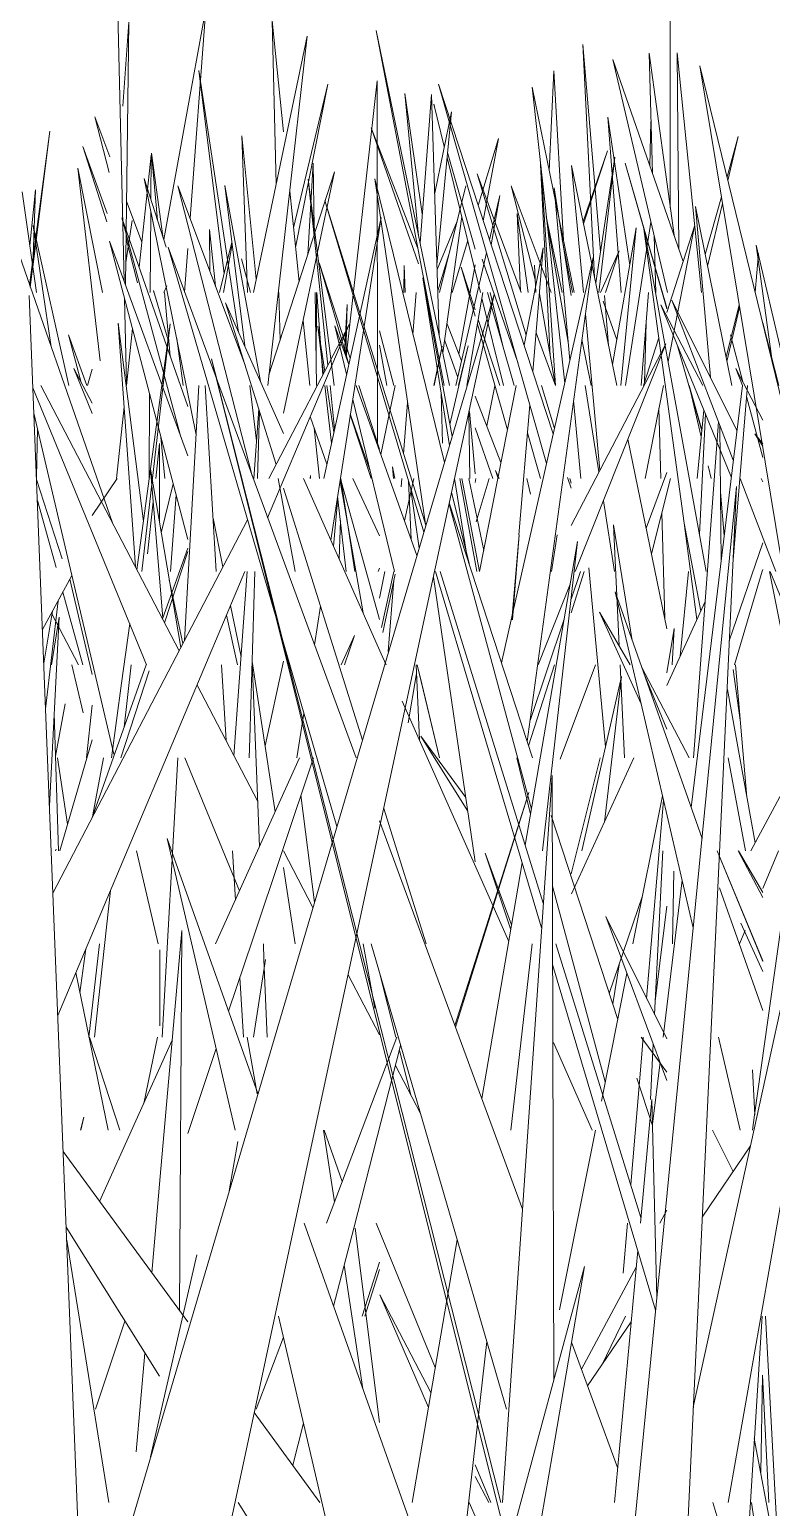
# Model space of a CAD drawing. Header units: millimetres. Extents: x -10020 to 20888, y -4665 to 12339.
# Drawn here: x 2326.55 to 2348.54, y 3071.88 to 3115.7 of the extents above; entities that cross this region are included whole.
import ezdxf

# ---------------------------------------------------------------- set-up
doc = ezdxf.new("R2010")
doc.units = ezdxf.units.MM
doc.layers.add('A-FLOR-HRAL', color=11, linetype='Continuous', lineweight=9)
doc.layers.add('G-IMPT', color=8, linetype='Continuous', lineweight=9)

# ---------------------------------------------------------------- blocks, each defined once
blk = doc.blocks.new('Railing - 2_ x 1_2_-V3-West')
at = {"layer": 'A-FLOR-HRAL'}
blk.add_line((2345.539, 3149.6), (2345.539, 3110.41), dxfattribs=at)
blk = doc.blocks.new('Railing - Railing-380087-West')
blk.add_blockref('Railing - 2_ x 1_2_-V3-West', (0, 0))
blk = doc.blocks.new('Grass Array - 25_dwg-V21-West')
at = {"layer": 'G-IMPT'}
for p, q in [((2344.873, 3109.399), (2344.203, 3111.732)), ((2344.872, 3109.391), (2344.203, 3111.732)), ((2332.14, 3105.142), (2331.942, 3105.938)), ((2332.143, 3105.142), (2331.942, 3105.938))]:
    blk.add_line(p, q, dxfattribs=at)
blk = doc.blocks.new('Grass Array - 25_dwg-V22-West')
at = {"layer": 'G-IMPT'}
for p, q in [((2333.855, 3111.11), (2333.734, 3115.957)), ((2334.075, 3112.661), (2333.734, 3115.957)), ((2338.996, 3105.142), (2336.819, 3115.664)), ((2338.831, 3105.142), (2336.819, 3115.664)), ((2329.006, 3101.069), (2324.219, 3114.804)), ((2345.649, 3109.6), (2344.913, 3114.996)), ((2345.011, 3111.431), (2344.913, 3114.996)), ((2346.467, 3107.901), (2345.744, 3115.009)), ((2345.793, 3109.188), (2345.744, 3115.009)), ((2349.302, 3102.809), (2346.414, 3114.615)), ((2350.067, 3092.436), (2346.414, 3114.615)), ((2338.121, 3109.372), (2338.463, 3113.774)), ((2338.688, 3106.63), (2338.463, 3113.774)), ((2342.684, 3107.901), (2341.446, 3113.989)), ((2341.446, 3113.989), (2342.408, 3105.208)), ((2338.548, 3113.419), (2338.529, 3113.486)), ((2338.84, 3112.231), (2338.529, 3113.486)), ((2338.556, 3110.846), (2339.051, 3113.255)), ((2338.622, 3108.719), (2339.051, 3113.255)), ((2336.674, 3112.779), (2338.072, 3108.746)), ((2336.674, 3112.779), (2338.048, 3109.235)), ((2330.493, 3109.572), (2330.158, 3112.031)), ((2330.342, 3110.043), (2330.158, 3112.031)), ((2339.756, 3109.181), (2338.938, 3112.053)), ((2334.791, 3109.013), (2334.955, 3111.737)), ((2334.982, 3109.832), (2334.955, 3111.737)), ((2339.914, 3107.901), (2338.923, 3111.898)), ((2341.977, 3106.021), (2341.677, 3111.884)), ((2342.137, 3105.142), (2341.697, 3111.697)), ((2343.898, 3111.913), (2343.328, 3108.183)), ((2343.898, 3111.913), (2343.423, 3107.901)), ((2345.436, 3107.441), (2344.203, 3111.732)), ((2345.436, 3107.42), (2344.203, 3111.732)), ((2330.599, 3109.239), (2329.946, 3111.281)), ((2331.484, 3103.678), (2329.946, 3111.281)), ((2335.388, 3105.741), (2334.803, 3111.26)), ((2335.57, 3105.142), (2334.803, 3111.26)), ((2336.777, 3111.266), (2338.841, 3102.857)), ((2336.777, 3111.266), (2338.283, 3101.034)), ((2341.265, 3106.637), (2339.815, 3111.414)), ((2341.115, 3107.901), (2339.815, 3111.414)), ((2326.323, 3110.884), (2326.754, 3107.901)), ((2333.391, 3105.263), (2332.33, 3111.071)), ((2332.925, 3106.314), (2332.33, 3111.071)), ((2334.535, 3108.22), (2334.257, 3110.9)), ((2338.232, 3100.795), (2335.303, 3110.626)), ((2338.293, 3101.002), (2335.303, 3110.626)), ((2346.22, 3074.856), (2353.976, 3110.298)), ((2347.361, 3105.142), (2346.286, 3110.453)), ((2346.727, 3105.387), (2346.286, 3110.453)), ((2327.715, 3105.142), (2326.654, 3109.889)), ((2327.186, 3106.291), (2326.654, 3109.889)), ((2331.022, 3103.646), (2329.285, 3110.111)), ((2331.235, 3104.522), (2329.285, 3110.111)), ((2342.336, 3107.901), (2341.857, 3110.155)), ((2342.513, 3106.429), (2341.857, 3110.155)), ((2343.824, 3105.769), (2344.529, 3109.814)), ((2344.073, 3105.142), (2344.529, 3109.814)), ((2344.206, 3105.142), (2344.965, 3109.984)), ((2346.599, 3099.624), (2344.748, 3109.86)), ((2345.947, 3101.066), (2344.748, 3109.86)), ((2345.436, 3107.308), (2346.253, 3109.868)), ((2345.472, 3105.856), (2346.253, 3109.868)), ((2331.235, 3103.061), (2328.92, 3109.423)), ((2331.235, 3100.576), (2328.92, 3109.423)), ((2345.108, 3107.901), (2345.062, 3109.57)), ((2333.851, 3098.254), (2330.65, 3109.239)), ((2336.226, 3094.106), (2330.65, 3109.239)), ((2340.825, 3098.196), (2343.25, 3108.937)), ((2341.206, 3106.336), (2341.774, 3109.22)), ((2341.296, 3094.587), (2343.25, 3108.937)), ((2341.461, 3105.558), (2341.774, 3109.22)), ((2348.151, 3109.059), (2348.055, 3107.905)), ((2348.079, 3109.305), (2348.86, 3105.984)), ((2348.079, 3109.305), (2348.535, 3106.008)), ((2348.535, 3106.008), (2348.079, 3109.305)), ((2336.009, 3105.772), (2335.135, 3108.781)), ((2336.048, 3105.95), (2335.135, 3108.781)), ((2339.756, 3107.382), (2339.343, 3108.655)), ((2339.756, 3107.2), (2339.343, 3108.655)), ((2339.069, 3103.629), (2338.203, 3108.339)), ((2338.99, 3103.363), (2338.203, 3108.339)), ((2330.223, 3107.957), (2330.681, 3106.388)), ((2330.223, 3107.957), (2330.234, 3107.901)), ((2330.716, 3106.01), (2330.541, 3107.901)), ((2333.97, 3106.473), (2333.934, 3107.901)), ((2335.049, 3105.142), (2335.01, 3107.901)), ((2337.909, 3106.653), (2338.006, 3107.901)), ((2340.598, 3105.142), (2339.956, 3107.733)), ((2340.906, 3105.142), (2340.12, 3107.901)), ((2344.67, 3105.142), (2344.894, 3107.901)), ((2347.513, 3103.813), (2345.587, 3107.669)), ((2347.405, 3102.927), (2345.587, 3107.669)), ((2334.075, 3103.718), (2332.358, 3107.592)), ((2333.857, 3102.801), (2332.358, 3107.592)), ((2335.88, 3106.121), (2335.965, 3107.545)), ((2335.916, 3106.018), (2335.965, 3107.545)), ((2329.92, 3101.107), (2329.172, 3106.995)), ((2329.684, 3099.768), (2329.172, 3106.995)), ((2334.853, 3105.142), (2334.655, 3107.061)), ((2335.258, 3105.49), (2335.095, 3106.897)), ((2335.296, 3105.562), (2335.095, 3106.897)), ((2335.597, 3106.913), (2336.007, 3105.764)), ((2335.597, 3106.913), (2335.944, 3105.478)), ((2335.944, 3105.478), (2335.597, 3106.913)), ((2338.918, 3106.992), (2339.352, 3105.872)), ((2340.712, 3103.83), (2339.822, 3106.966)), ((2340.482, 3105.142), (2339.846, 3107.104)), ((2348.76, 3105.142), (2348.277, 3107)), ((2328.244, 3105.142), (2327.704, 3106.644)), ((2328.076, 3105.229), (2327.704, 3106.644)), ((2331.096, 3105.142), (2330.907, 3106.533)), ((2338.85, 3106.501), (2339.239, 3105.381)), ((2342.136, 3105.142), (2341.559, 3106.702)), ((2344.745, 3105.142), (2345.198, 3106.561)), ((2346.473, 3103.796), (2345.752, 3106.317)), ((2334.561, 3095.442), (2331.942, 3105.938)), ((2340.52, 3072.034), (2331.942, 3105.938)), ((2328.397, 3104.617), (2327.859, 3105.643)), ((2328.397, 3104.314), (2327.859, 3105.643)), ((2330.017, 3096.865), (2326.646, 3105.073)), ((2330.981, 3097.28), (2326.882, 3105.142)), ((2331.141, 3097.587), (2331.567, 3105.142)), ((2332.077, 3099.624), (2331.754, 3105.142)), ((2333.276, 3103.507), (2333.071, 3105.142)), ((2335.495, 3103.432), (2335.298, 3105.142)), ((2335.566, 3103.757), (2335.359, 3105.142)), ((2335.588, 3103.857), (2335.452, 3105.142)), ((2336.229, 3105.142), (2338.028, 3100.105)), ((2336.915, 3103.26), (2336.309, 3105.142)), ((2336.961, 3103.093), (2337.382, 3105.142)), ((2339.883, 3099.624), (2340.97, 3105.142)), ((2342.105, 3103.868), (2341.719, 3105.142)), ((2344.796, 3102.383), (2345.333, 3105.142)), ((2346.476, 3103.825), (2346.097, 3105.142)), ((2347.674, 3105.142), (2346.844, 3098.314)), ((2347.827, 3105.142), (2347.401, 3099.974)), ((2336.126, 3104.73), (2337.363, 3099.624)), ((2337.363, 3099.624), (2336.126, 3104.73)), ((2337.634, 3103.121), (2337.752, 3104.638)), ((2338.789, 3103.433), (2338.742, 3104.933)), ((2339.756, 3104.831), (2340.52, 3102.859)), ((2341.047, 3100.719), (2341.376, 3104.565)), ((2327.042, 3102.758), (2326.676, 3104.321)), ((2333.195, 3102.383), (2333.343, 3104.443)), ((2333.302, 3102.383), (2333.361, 3104.387)), ((2345.26, 3102.383), (2345.202, 3104.471)), ((2346.338, 3102.383), (2346.533, 3104.416)), ((2346.4, 3100.727), (2346.577, 3104.308)), ((2326.75, 3102.433), (2326.785, 3103.853)), ((2335.139, 3102.383), (2334.983, 3103.886)), ((2339.756, 3103.889), (2340.278, 3102.383)), ((2341.692, 3102.383), (2341.305, 3103.741)), ((2346.264, 3094.615), (2346.97, 3104.062)), ((2347.042, 3099.94), (2347.005, 3103.97)), ((2348.277, 3103.416), (2348.044, 3103.712)), ((2348.277, 3103.348), (2348.044, 3103.712)), ((2330.555, 3102.383), (2330.441, 3103.61)), ((2327.042, 3102.758), (2329.045, 3094.211)), ((2331.031, 3097.376), (2330.13, 3102.659)), ((2330.496, 3098.242), (2330.13, 3102.659)), ((2334.42, 3099.624), (2333.917, 3102.383)), ((2336.971, 3097.185), (2334.667, 3102.383)), ((2334.863, 3102.383), (2334.875, 3102.476)), ((2334.873, 3102.383), (2334.875, 3102.476)), ((2335.759, 3102.373), (2336.915, 3098.204)), ((2336.186, 3099.624), (2335.772, 3102.383)), ((2337.3, 3102.728), (2337.369, 3102.383)), ((2337.3, 3102.728), (2337.336, 3102.383)), ((2337.558, 3102.138), (2337.577, 3102.383)), ((2339.485, 3100.233), (2339.145, 3102.383)), ((2339.804, 3099.624), (2339.297, 3102.383)), ((2339.886, 3099.624), (2339.358, 3102.383)), ((2339.567, 3102.383), (2340.007, 3100.256)), ((2341.396, 3101.923), (2341.282, 3102.383)), ((2342.596, 3102.25), (2342.556, 3102.383)), ((2348.671, 3099.624), (2347.613, 3102.383)), ((2348.277, 3102.284), (2348.227, 3102.383)), ((2327.512, 3100.007), (2326.753, 3102.359)), ((2336.411, 3094.632), (2334.075, 3102.102)), ((2335.749, 3102.308), (2336.431, 3098.403)), ((2336.431, 3098.404), (2335.749, 3102.308)), ((2337.783, 3102.302), (2337.854, 3100.592)), ((2337.833, 3102.133), (2338.091, 3100.318)), ((2339.056, 3101.98), (2339.575, 3099.865)), ((2342.181, 3048), (2347.503, 3102.146)), ((2347.134, 3100.699), (2347.023, 3101.976)), ((2347.063, 3092.776), (2347.503, 3102.146)), ((2327.331, 3099.743), (2326.778, 3101.734)), ((2330.72, 3099.624), (2330.887, 3101.906)), ((2335.554, 3100.381), (2335.682, 3101.814)), ((2335.934, 3099.624), (2335.677, 3101.85)), ((2341.425, 3092.585), (2338.979, 3101.623)), ((2341.453, 3094.106), (2338.988, 3101.664)), ((2332.276, 3099.766), (2331.984, 3101.209)), ((2335.723, 3100.001), (2335.759, 3101.14)), ((2345.373, 3098.241), (2345.287, 3101.368)), ((2346.327, 3098.202), (2345.954, 3101.066)), ((2346.442, 3098.453), (2345.954, 3101.066)), ((2341.061, 3100.719), (2340.842, 3098.196)), ((2341.061, 3100.719), (2340.86, 3098.196)), ((2342.021, 3099.624), (2342.188, 3100.719)), ((2342.792, 3100.521), (2341.24, 3091.514)), ((2341.24, 3091.514), (2342.792, 3100.521)), ((2342.792, 3100.521), (2341.752, 3091.347)), ((2347.288, 3097.575), (2348.277, 3100.48)), ((2328.397, 3096.574), (2327.742, 3099.404)), ((2330.689, 3099.378), (2331.09, 3097.49)), ((2331.09, 3097.49), (2330.689, 3099.378)), ((2332.605, 3094.165), (2332.997, 3099.624)), ((2333.075, 3094.69), (2333.22, 3099.624)), ((2337.342, 3099.37), (2337.178, 3097.258)), ((2339.756, 3091.023), (2338.515, 3099.458)), ((2338.671, 3099.32), (2338.58, 3099.624)), ((2338.671, 3099.32), (2341.725, 3089.069)), ((2341.774, 3089.795), (2338.721, 3099.624)), ((2342.596, 3098.407), (2342.984, 3099.624)), ((2345.833, 3097.121), (2346.073, 3099.624)), ((2348.261, 3099.641), (2347.446, 3096.865)), ((2348.261, 3099.641), (2348.277, 3099.693)), ((2349.036, 3096.865), (2348.478, 3099.624)), ((2328.129, 3096.865), (2327.532, 3099.016)), ((2346.478, 3091.717), (2343.9, 3099.03)), ((2346.218, 3089.068), (2343.9, 3099.03)), ((2352.033, 3099.239), (2347.255, 3072.034)), ((2332.816, 3097.1), (2332.507, 3098.624)), ((2343.438, 3098.428), (2344.347, 3096.865)), ((2343.438, 3098.428), (2344.672, 3095.71)), ((2345.436, 3096.252), (2346.572, 3098.738)), ((2327.993, 3096.865), (2327.192, 3098.389)), ((2332.706, 3096.865), (2332.383, 3098.33)), ((2333.851, 3098.254), (2335.654, 3092.067)), ((2340.825, 3098.196), (2340.536, 3096.917)), ((2346.154, 3092.637), (2346.844, 3098.314)), ((2345.436, 3096.628), (2345.651, 3097.941)), ((2345.597, 3096.865), (2345.651, 3097.941)), ((2336.971, 3097.185), (2337.113, 3096.865)), ((2328.132, 3095.438), (2327.797, 3096.865)), ((2332.37, 3094.617), (2332.238, 3096.865)), ((2333.823, 3092.505), (2333.145, 3096.963)), ((2333.362, 3091.479), (2333.145, 3096.963)), ((2338.009, 3096.865), (2338.101, 3094.634)), ((2338.031, 3096.865), (2338.169, 3096.298)), ((2338.7, 3094.106), (2338.031, 3096.865)), ((2341.337, 3094.462), (2342.104, 3096.865)), ((2344.684, 3096.806), (2346.101, 3094.106)), ((2347.405, 3096.725), (2347.61, 3095.221)), ((2347.809, 3092.936), (2347.467, 3096.865)), ((2331.511, 3096.262), (2333.309, 3092.815)), ((2338.7, 3094.106), (2338.169, 3096.298)), ((2342.912, 3091.347), (2344.09, 3096.513)), ((2343.585, 3092.198), (2344.09, 3096.513)), ((2344.752, 3096.611), (2345.436, 3094.956)), ((2345.436, 3094.956), (2344.752, 3096.611)), ((2337.589, 3095.789), (2340.749, 3088.661)), ((2347.231, 3096.132), (2348.053, 3091.584)), ((2327.407, 3091.347), (2327.275, 3095.418)), ((2334.561, 3095.442), (2340.738, 3070.683)), ((2333.075, 3094.69), (2333.058, 3094.106)), ((2346.264, 3094.615), (2346.225, 3094.106)), ((2327.37, 3094.106), (2327.671, 3092.138)), ((2330.944, 3094.106), (2330.477, 3085.829)), ((2332.769, 3090.163), (2331.15, 3094.106)), ((2340.988, 3094.106), (2341.398, 3092.433)), ((2342.612, 3090.069), (2344.456, 3094.106)), ((2347.768, 3091.347), (2347.253, 3094.106)), ((2340.565, 3072.034), (2342.032, 3093.579)), ((2342.057, 3085.668), (2342.032, 3093.579)), ((2334.59, 3092.994), (2334.988, 3089.813)), ((2339.149, 3086.173), (2341.348, 3093.08)), ((2339.167, 3086.124), (2341.348, 3093.08)), ((2344.43, 3088.588), (2345.309, 3092.974)), ((2344.836, 3086.971), (2345.339, 3092.844)), ((2347.063, 3092.776), (2345.05, 3049.962)), ((2338.302, 3088.588), (2337.045, 3092.605)), ((2342.009, 3092.4), (2343.982, 3086.352)), ((2341.157, 3080.725), (2336.915, 3092.235)), ((2333.316, 3084.15), (2330.626, 3091.715)), ((2332.641, 3083.07), (2330.626, 3091.715)), ((2329.716, 3091.347), (2330.363, 3088.588)), ((2332.646, 3089.889), (2332.561, 3091.347)), ((2334.075, 3091.345), (2334.947, 3089.673)), ((2339.947, 3084.008), (2341.151, 3090.996)), ((2339.947, 3084.008), (2341.151, 3090.996)), ((2340.808, 3089.003), (2340.046, 3091.277)), ((2340.833, 3089.15), (2340.046, 3091.277)), ((2345.2, 3088.988), (2345.319, 3091.347)), ((2346.928, 3091.347), (2348.283, 3088.068)), ((2348.277, 3088.083), (2346.928, 3091.347)), ((2347.55, 3091.347), (2348.277, 3089.962)), ((2347.557, 3091.347), (2348.277, 3090.11)), ((2348.033, 3083.522), (2349.111, 3091.166)), ((2334.42, 3088.588), (2334.075, 3090.852)), ((2345.607, 3088.588), (2345.647, 3090.742)), ((2343.611, 3084.504), (2342.042, 3090.302)), ((2345.326, 3085.829), (2345.891, 3090.474)), ((2346.996, 3090.25), (2348.277, 3086.616)), ((2344.716, 3090.014), (2343.731, 3087.12)), ((2345.094, 3086.889), (2345.436, 3089.711)), ((2343.623, 3089.399), (2345.436, 3085.77)), ((2343.623, 3089.399), (2345.436, 3084.537)), ((2345.436, 3084.537), (2343.623, 3089.399)), ((2330.42, 3081.691), (2331.059, 3088.982)), ((2330.995, 3077.722), (2331.059, 3088.982)), ((2345.2, 3088.988), (2345.074, 3086.495)), ((2348.277, 3087.769), (2347.625, 3089.205)), ((2333.494, 3088.129), (2333.476, 3088.588)), ((2336.784, 3086.682), (2336.436, 3088.588)), ((2336.668, 3088.588), (2340.688, 3074.793)), ((2341.44, 3088.588), (2340.814, 3083.07)), ((2344.668, 3080.48), (2342.149, 3088.588)), ((2333.494, 3088.129), (2333.585, 3085.829)), ((2342.05, 3087.978), (2345.103, 3077.73)), ((2343.831, 3086.815), (2344.019, 3087.966)), ((2328.878, 3083.07), (2327.917, 3087.739)), ((2332.883, 3085.829), (2332.78, 3087.589)), ((2335.988, 3087.676), (2336.915, 3085.897)), ((2343.496, 3083.929), (2344.254, 3087.708)), ((2329.224, 3083.07), (2328.319, 3085.829)), ((2329.224, 3083.07), (2328.319, 3085.829)), ((2333.288, 3084.143), (2333, 3085.829)), ((2344.684, 3085.2), (2344.738, 3085.829)), ((2347.613, 3083.07), (2346.971, 3085.829)), ((2342.057, 3085.668), (2342.089, 3075.687)), ((2342.075, 3085.668), (2343.226, 3083.07)), ((2345.03, 3085.626), (2344.947, 3083.976)), ((2337.391, 3084.984), (2338.132, 3083.564)), ((2344.684, 3085.2), (2344.364, 3081.458)), ((2345.012, 3083.249), (2345.234, 3085.078)), ((2348.042, 3083.522), (2347.97, 3084.86)), ((2344.551, 3084.607), (2345.007, 3083.209)), ((2344.652, 3080.311), (2344.994, 3083.976)), ((2345.139, 3078.097), (2344.994, 3083.976)), ((2348.033, 3083.522), (2347.97, 3083.07)), ((2335.583, 3080.939), (2335.259, 3083.07)), ((2335.811, 3081.542), (2335.278, 3083.07)), ((2342.256, 3077.741), (2343.324, 3083.07)), ((2346.786, 3083.07), (2347.4, 3081.842)), ((2331.235, 3077.386), (2327.543, 3082.43)), ((2331.235, 3077.386), (2327.543, 3082.43)), ((2347.915, 3082.601), (2346.485, 3080.492)), ((2330.42, 3081.691), (2330.17, 3078.84)), ((2345.436, 3080.691), (2345.232, 3080.311)), ((2327.631, 3080.188), (2330.394, 3075.77)), ((2334.681, 3080.311), (2339.585, 3066.516)), ((2336.195, 3080.165), (2336.915, 3074.401)), ((2338.573, 3076.031), (2336.815, 3080.311)), ((2344.266, 3080.311), (2344.139, 3078.825)), ((2328.893, 3072.034), (2327.647, 3079.803)), ((2337.884, 3072.034), (2339.224, 3079.815)), ((2337.884, 3072.034), (2339.224, 3079.815)), ((2336.915, 3079.154), (2336.406, 3077.552)), ((2343.88, 3072.034), (2344.576, 3079.498)), ((2334.614, 3048), (2342.991, 3079.027)), ((2336.426, 3075.402), (2335.869, 3079.06)), ((2336.481, 3077.552), (2336.915, 3078.939)), ((2342.046, 3073.472), (2342.991, 3079.027)), ((2342.906, 3075.979), (2344.53, 3079.004)), ((2336.928, 3078.182), (2338.445, 3075.292)), ((2336.928, 3078.182), (2338.368, 3074.842)), ((2338.368, 3074.842), (2336.928, 3078.182)), ((2337.787, 3060.998), (2333.928, 3077.552)), ((2344.38, 3077.387), (2343.088, 3075.483)), ((2344.21, 3077.552), (2343.506, 3076.099)), ((2347.737, 3069.275), (2348.257, 3077.552)), ((2348.955, 3066.516), (2348.363, 3077.552)), ((2340.104, 3076.798), (2339.326, 3069.935)), ((2343.977, 3073.071), (2342.609, 3076.783)), ((2329.962, 3076.461), (2329.705, 3073.529)), ((2348.218, 3072.919), (2348.269, 3075.8)), ((2348.462, 3072.034), (2348.269, 3075.8)), ((2335.152, 3072.034), (2333.204, 3074.695)), ((2335.152, 3072.034), (2333.204, 3074.695)), ((2348.029, 3073.929), (2348.77, 3069.964)), ((2342.046, 3073.472), (2341.332, 3069.275)), ((2340.214, 3072.034), (2339.756, 3073.15)), ((2339.756, 3072.797), (2340.156, 3072.034)), ((2332.731, 3072.034), (2336.181, 3066.516)), ((2339.756, 3071.623), (2339.578, 3072.034)), ((2339.756, 3071.623), (2339.578, 3072.034)), ((2346.8, 3072.034), (2351.732, 3055.48)), ((2348.512, 3068.106), (2347.949, 3072.034))]:
    blk.add_line(p, q, dxfattribs=at)
blk = doc.blocks.new('Grass Array - 25_dwg-V23-West')
at = {"layer": 'G-IMPT'}
for p in [(2326.631, 3108.748), (2326.644, 3108.662)]:
    blk.add_line(p, (2327.149, 3112.679), dxfattribs=at)
blk = doc.blocks.new('Grass Array - 25_dwg-V24-West')
at = {"layer": 'G-IMPT'}
for p, q in [((2329.156, 3116.683), (2329.353, 3108.234)), ((2333.181, 3107.901), (2334.777, 3115.504)), ((2333.607, 3105.142), (2334.777, 3115.504)), ((2326.549, 3108.119), (2327.149, 3112.679)), ((2326.568, 3108.062), (2327.149, 3112.679)), ((2329.794, 3108.653), (2330.151, 3111.974)), ((2330.143, 3110.666), (2330.151, 3111.974)), ((2333.643, 3105.461), (2335.588, 3111.48)), ((2334.075, 3104.319), (2335.588, 3111.48)), ((2338.697, 3107.901), (2339.48, 3111.06)), ((2340.485, 3110.774), (2340.181, 3109.459)), ((2340.485, 3110.774), (2340.23, 3109.309)), ((2330.125, 3107.901), (2330.14, 3110.32)), ((2335.265, 3102.383), (2336.965, 3110.126)), ((2335.476, 3100.557), (2336.965, 3110.126)), ((2338.796, 3106.109), (2339.355, 3110.154)), ((2332.179, 3107.901), (2332.54, 3109.391)), ((2332.291, 3107.901), (2332.547, 3109.337)), ((2340.091, 3109.072), (2339.184, 3105.142)), ((2330.523, 3107.901), (2330.611, 3108.1)), ((2330.529, 3107.901), (2330.611, 3108.1)), ((2322.716, 3048.258), (2340.313, 3107.844)), ((2326.954, 3097.286), (2326.538, 3107.811)), ((2329.365, 3107.725), (2329.423, 3105.21)), ((2338.03, 3097.2), (2340.313, 3107.844)), ((2339.985, 3107.901), (2339.505, 3105.142)), ((2329.416, 3105.142), (2329.598, 3106.833)), ((2329.729, 3099.682), (2330.711, 3106.976)), ((2329.873, 3099.624), (2330.711, 3106.976)), ((2333.603, 3101.223), (2336.017, 3106.947)), ((2333.639, 3102.383), (2336.017, 3106.947)), ((2338.78, 3106.307), (2338.529, 3105.142)), ((2338.78, 3106.307), (2338.539, 3105.142)), ((2339.003, 3103.986), (2339.542, 3106.314)), ((2339.258, 3105.142), (2339.542, 3106.314)), ((2342.596, 3100.997), (2345.402, 3106.374)), ((2342.721, 3099.624), (2345.402, 3106.374)), ((2330.089, 3102.383), (2330.105, 3104.895)), ((2329.119, 3102.383), (2329.348, 3104.509)), ((2330.286, 3102.383), (2330.4, 3103.423)), ((2330.401, 3101.071), (2330.4, 3103.423)), ((2328.397, 3101.294), (2329.145, 3102.383)), ((2337.934, 3102.383), (2337.663, 3101.127)), ((2344.823, 3100.916), (2345.436, 3102.566)), ((2344.981, 3100.149), (2345.543, 3102.383)), ((2330.451, 3100.774), (2330.803, 3102.226)), ((2330.041, 3100.155), (2330.21, 3101.691)), ((2330.653, 3096.651), (2333.003, 3101.162)), ((2330.489, 3098.223), (2331.235, 3100.318)), ((2330.55, 3098.107), (2331.235, 3100.221)), ((2326.93, 3097.905), (2327.802, 3099.514)), ((2327.383, 3086.471), (2332.929, 3099.624)), ((2336.884, 3099.624), (2336.915, 3099.723)), ((2336.915, 3098.841), (2337.073, 3099.624)), ((2337.339, 3099.624), (2336.981, 3097.967)), ((2337.38, 3099.552), (2337.021, 3097.822)), ((2342.596, 3098.809), (2342.872, 3099.624)), ((2341.625, 3096.865), (2342.574, 3099.253)), ((2326.969, 3096.91), (2327.226, 3098.452)), ((2327.023, 3095.56), (2327.392, 3098.758)), ((2335.171, 3098.597), (2334.993, 3097.451)), ((2327.137, 3092.679), (2327.419, 3098.274)), ((2327.192, 3096.865), (2327.419, 3098.274)), ((2329.275, 3096.317), (2329.514, 3098.089)), ((2341.382, 3095.215), (2342.394, 3098.211)), ((2335.786, 3096.865), (2336.178, 3097.736)), ((2335.886, 3096.865), (2336.178, 3097.736)), ((2326.954, 3097.286), (2328.063, 3069.275)), ((2338.03, 3097.2), (2328.544, 3052.967)), ((2328.397, 3092.34), (2330.006, 3096.865)), ((2329.253, 3094.106), (2330.09, 3096.688)), ((2329.347, 3095.012), (2329.558, 3096.865)), ((2333.525, 3094.464), (2334.075, 3096.966)), ((2342.276, 3094.065), (2343.317, 3096.865)), ((2330.653, 3096.651), (2327.239, 3090.097)), ((2329.275, 3096.317), (2328.978, 3094.106)), ((2338.019, 3096.607), (2337.764, 3095.143)), ((2327.316, 3094.152), (2327.601, 3095.709)), ((2328.229, 3094.106), (2328.397, 3095.666)), ((2334.677, 3095.419), (2334.473, 3094.106)), ((2327.442, 3091.347), (2328.397, 3094.641)), ((2328.423, 3092.414), (2328.733, 3094.106)), ((2332.06, 3088.588), (2334.544, 3094.106)), ((2333.152, 3088.697), (2334.963, 3094.106)), ((2342.596, 3090.662), (2343.462, 3094.106)), ((2347.925, 3091.347), (2349.145, 3093.607)), ((2327.316, 3091.347), (2327.33, 3091.394)), ((2327.319, 3091.347), (2327.33, 3091.394)), ((2348.277, 3090.229), (2348.744, 3091.347)), ((2328.468, 3085.829), (2328.945, 3090.177)), ((2347.759, 3088.991), (2347.59, 3088.588)), ((2328.216, 3088.447), (2328.04, 3087.142)), ((2328.301, 3085.829), (2328.615, 3088.588)), ((2330.403, 3088.417), (2330.403, 3086.158)), ((2333.152, 3088.697), (2332.447, 3086.593)), ((2333.543, 3088.129), (2333.185, 3085.829)), ((2328.623, 3080.953), (2330.774, 3085.731)), ((2329.933, 3083.862), (2330.336, 3085.829)), ((2335.346, 3080.311), (2337.429, 3085.829)), ((2332.077, 3085.489), (2331.235, 3082.973)), ((2336.153, 3080.165), (2337.544, 3085.58)), ((2328.054, 3083.07), (2328.151, 3083.45)), ((2328.069, 3083.07), (2328.151, 3083.45)), ((2332.464, 3081.264), (2332.721, 3082.73)), ((2336.153, 3080.165), (2335.557, 3077.846)), ((2331.503, 3079.374), (2330.135, 3073.381)), ((2329.371, 3077.406), (2328.496, 3074.793)), ((2333.263, 3074.793), (2334.072, 3076.935)), ((2334.667, 3074.381), (2334.347, 3073.134))]:
    blk.add_line(p, q, dxfattribs=at)
blk = doc.blocks.new('Grass Array - Grass Array-V25-West')
for name in ['Grass Array - 25_dwg-V24-West', 'Grass Array - 25_dwg-V22-West', 'Grass Array - 25_dwg-V21-West', 'Grass Array - 25_dwg-V23-West']:
    blk.add_blockref(name, (0, 0))
blk = doc.blocks.new('Grass Array - 25_dwg-V31-West')
at = {"layer": 'G-IMPT'}
for p in [(2326.644, 3108.662), (2326.648, 3108.876)]:
    blk.add_line(p, (2327.149, 3112.679), dxfattribs=at)
blk = doc.blocks.new('Grass Array - 25_dwg-V32-West')
at = {"layer": 'G-IMPT'}
for p, q in [((2326.631, 3108.748), (2327.149, 3112.679)), ((2326.644, 3108.662), (2327.149, 3112.679)), ((1946.645, 3109.399), (1945.974, 3111.732)), ((1946.644, 3109.391), (1945.974, 3111.732)), ((1933.912, 3105.142), (1933.714, 3105.938)), ((1933.915, 3105.142), (1933.714, 3105.938))]:
    blk.add_line(p, q, dxfattribs=at)
blk = doc.blocks.new('Grass Array - 25_dwg-V33-West')
at = {"layer": 'G-IMPT'}
for p, q in [((2344.873, 3109.399), (2344.203, 3111.732)), ((2344.872, 3109.391), (2344.203, 3111.732)), ((2332.14, 3105.142), (2331.942, 3105.938)), ((2332.143, 3105.142), (2331.942, 3105.938))]:
    blk.add_line(p, q, dxfattribs=at)
blk = doc.blocks.new('Grass Array - 25_dwg-V34-West')
at = {"layer": 'G-IMPT'}
for p, q in [((2344.873, 3109.399), (2344.203, 3111.732)), ((2344.872, 3109.391), (2344.203, 3111.732)), ((2332.14, 3105.142), (2331.942, 3105.938)), ((2332.143, 3105.142), (2331.942, 3105.938))]:
    blk.add_line(p, q, dxfattribs=at)
blk = doc.blocks.new('Grass Array - Grass Array-V35-West')
for name, p in [('Grass Array - 25_dwg-V33-West', (0, 0)), ('Grass Array - 25_dwg-V34-West', (0, 0)), ('Grass Array - 25_dwg-V34-West', (0, 0)), ('Grass Array - 25_dwg-V34-West', (0, 0)), ('Grass Array - 25_dwg-V34-West', (0, 0)), ('Grass Array - 25_dwg-V34-West', (0, 0)), ('Grass Array - 25_dwg-V34-West', (0, 0)), ('Grass Array - 25_dwg-V34-West', (0, 0)), ('Grass Array - 25_dwg-V34-West', (0, 0)), ('Grass Array - 25_dwg-V31-West', (0, 0)), ('Grass Array - 25_dwg-V32-West', (0, 0)), ('Grass Array - 25_dwg-V23-West', (0, 0)), ('Grass Array - 25_dwg-V23-West', (0, 0)), ('Grass Array - 25_dwg-V23-West', (0, 0)), ('Grass Array - 25_dwg-V23-West', (0, 0)), ('Grass Array - 25_dwg-V23-West', (0, 0)), ('Grass Array - 25_dwg-V23-West', (0, 0)), ('Grass Array - 25_dwg-V23-West', (0, 0)), ('Grass Array - 25_dwg-V23-West', (0, 0)), ('Grass Array - 25_dwg-V32-West', (398.228, 0))]:
    blk.add_blockref(name, p)
blk = doc.blocks.new('Grass Array - 25_dwg-V39-West')
at = {"layer": 'G-IMPT'}
for p, q in [((2345.92, 3108.823), (2343.836, 3114.804)), ((2345.454, 3107.901), (2343.836, 3114.804)), ((2338.666, 3114.075), (2341.871, 3102.828)), ((2338.666, 3114.075), (2342.069, 3103.706)), ((2342.069, 3103.706), (2338.666, 3114.075)), ((2344.965, 3112.972), (2344.933, 3111.656)), ((2343.953, 3105.142), (2342.612, 3111.662)), ((2342.961, 3107.901), (2342.612, 3111.662)), ((2332.935, 3105.749), (2330.944, 3111.062)), ((2333.144, 3102.468), (2330.944, 3111.062)), ((2342.562, 3105.891), (2342.092, 3111.006)), ((2342.596, 3107.813), (2342.092, 3111.006)), ((2342.644, 3107.901), (2342.335, 3109.471)), ((2341.017, 3105.824), (2339.964, 3108.885)), ((2341.555, 3107.901), (2341.512, 3108.71)), ((2340.57, 3106.321), (2340.197, 3107.901)), ((2342.122, 3105.179), (2341.658, 3107.863)), ((2343.449, 3102.632), (2343.021, 3107.255)), ((2346.499, 3105.142), (2345.253, 3107.531)), ((2347.345, 3102.437), (2345.253, 3107.531)), ((2344.82, 3106.994), (2344.778, 3105.246)), ((2343.188, 3105.142), (2342.919, 3106.507)), ((2347.687, 3105.25), (2347.32, 3106.644)), ((2348.277, 3104.113), (2347.476, 3105.643)), ((2347.679, 3105.142), (2347.476, 3105.643)), ((2343.422, 3102.579), (2343.017, 3105.142)), ((2346.457, 3103.621), (2346.1, 3105.142)), ((2342.884, 3102.383), (2342.672, 3104.694)), ((2348.277, 3103.011), (2347.801, 3104.819)), ((2335.358, 3102.81), (2334.867, 3104.22)), ((2336.054, 3104.272), (2336.673, 3102.383)), ((2336.055, 3104.278), (2336.634, 3102.633)), ((2345.436, 3097.934), (2344.281, 3103.551)), ((2336.915, 3100.689), (2336.126, 3102.383)), ((2340.357, 3102.624), (2340.463, 3102.383)), ((2340.357, 3102.624), (2340.439, 3102.383)), ((2340.439, 3102.383), (2340.357, 3102.624)), ((2342.596, 3102.099), (2342.493, 3102.415)), ((2342.596, 3102.099), (2342.503, 3102.383)), ((2346.659, 3102.758), (2346.747, 3102.383)), ((2343.888, 3099.624), (2343.556, 3101.726)), ((2344.41, 3097.583), (2343.859, 3101.013)), ((2344.024, 3097.421), (2343.859, 3101.013)), ((2343.127, 3099.735), (2343.615, 3094.429)), ((2349.139, 3098.069), (2348.5, 3099.624)), ((2344.176, 3094.106), (2344.05, 3096.865)), ((2338.143, 3094.748), (2339.535, 3092.522)), ((2338.143, 3094.748), (2339.475, 3092.928)), ((2339.475, 3092.928), (2338.143, 3094.748)), ((2337.405, 3085.829), (2336.925, 3087.706)), ((2345.436, 3084.784), (2344.671, 3085.829)), ((2345.436, 3084.784), (2344.671, 3085.829)), ((2337.844, 3084.116), (2337.507, 3085.433))]:
    blk.add_line(p, q, dxfattribs=at)
blk = doc.blocks.new('Grass Array - Grass Array-V40-West')
blk.add_blockref('Grass Array - 25_dwg-V39-West', (0, 0))
blk = doc.blocks.new('Grass Array - 25_dwg-V45-West')
at = {"layer": 'G-IMPT'}
for p, q in [((2342.008, 3107.901), (2340.823, 3111.062)), ((2341.535, 3108.283), (2340.823, 3111.062)), ((2343.952, 3106.498), (2343.552, 3107.644))]:
    blk.add_line(p, q, dxfattribs=at)
blk = doc.blocks.new('Grass Array - 25_dwg-V47-West')
at = {"layer": 'G-IMPT'}
for p, q in [((2330.526, 3109.469), (2331.767, 3116.314)), ((2331.302, 3110.106), (2331.767, 3116.314)), ((2329.309, 3113.419), (2329.487, 3115.918)), ((2329.387, 3108.139), (2329.487, 3115.918)), ((2343.471, 3109.119), (2342.947, 3115.249)), ((2343.293, 3108.353), (2342.947, 3115.249)), ((2332.744, 3106.723), (2331.562, 3114.484)), ((2332.313, 3108.453), (2331.562, 3114.484)), ((2342.084, 3114.471), (2341.952, 3111.504)), ((2342.084, 3114.471), (2342.368, 3109.453)), ((2335.39, 3114.074), (2334.369, 3109.817)), ((2334.369, 3109.817), (2335.39, 3114.074)), ((2335.39, 3114.074), (2334.43, 3109.235)), ((2335.926, 3105.991), (2336.852, 3114.172)), ((2336.856, 3103.446), (2336.852, 3114.172)), ((2337.674, 3113.802), (2338.078, 3109.581)), ((2337.674, 3113.802), (2338.188, 3110.235)), ((2338.188, 3110.235), (2337.674, 3113.802)), ((2328.926, 3111.921), (2328.483, 3113.106)), ((2328.904, 3111.46), (2328.483, 3113.106)), ((2343.689, 3113.093), (2344.079, 3107.901)), ((2343.689, 3113.093), (2344.337, 3108.711)), ((2344.337, 3108.711), (2343.689, 3113.093)), ((2333.263, 3108.293), (2332.839, 3112.543)), ((2333.009, 3107.901), (2332.839, 3112.543)), ((2339.846, 3110.478), (2340.446, 3112.464)), ((2339.996, 3110.022), (2340.446, 3112.464)), ((2347.219, 3111.326), (2347.552, 3112.52)), ((2347.245, 3111.219), (2347.552, 3112.52)), ((2328.123, 3112.23), (2328.833, 3109.993)), ((2328.123, 3112.23), (2328.846, 3110.246)), ((2328.846, 3110.246), (2328.123, 3112.23)), ((2342.954, 3110), (2343.674, 3112.095)), ((2342.968, 3109.932), (2343.674, 3112.095)), ((2328.71, 3107.901), (2327.976, 3111.589)), ((2328.635, 3105.876), (2327.976, 3111.589)), ((2326.552, 3109.294), (2326.72, 3110.943)), ((2326.641, 3108.678), (2326.72, 3110.943)), ((2346.576, 3109.022), (2347.053, 3110.733)), ((2329.873, 3109.391), (2329.419, 3110.605)), ((2346.645, 3108.68), (2347.085, 3110.542)), ((2329.396, 3108.789), (2329.587, 3110.035)), ((2338.627, 3108.583), (2339.222, 3110.019)), ((2341.33, 3107.901), (2341, 3110.241)), ((2341.101, 3107.94), (2341, 3110.241)), ((2329.743, 3108.182), (2329.405, 3109.503)), ((2332.057, 3108.091), (2331.882, 3109.767)), ((2331.892, 3108.532), (2331.882, 3109.767)), ((2339.068, 3107.901), (2339.533, 3109.439)), ((2331.138, 3107.913), (2331.235, 3109.206)), ((2338.647, 3107.95), (2339.001, 3109.129)), ((2343.473, 3107.901), (2344.026, 3109.134)), ((2343.614, 3107.901), (2344.026, 3109.134)), ((2333.098, 3107.901), (2332.827, 3108.901)), ((2333.098, 3107.901), (2332.827, 3108.901)), ((2337.652, 3108.704), (2337.643, 3107.901)), ((2337.652, 3108.704), (2337.683, 3107.901)), ((2337.683, 3107.901), (2337.652, 3108.704)), ((2339.269, 3106.085), (2339.756, 3108.721)), ((2335.043, 3105.566), (2335.056, 3107.901)), ((2335.24, 3105.456), (2335.065, 3107.901)), ((2343.709, 3106.33), (2343.583, 3107.808)), ((2347.19, 3105.987), (2347.58, 3107.534)), ((2347.216, 3105.857), (2347.593, 3107.455)), ((2336.915, 3106.766), (2337.342, 3105.142)), ((2337.342, 3105.142), (2336.915, 3106.766)), ((2336.915, 3106.341), (2337.133, 3105.142)), ((2328.266, 3105.142), (2328.397, 3105.627)), ((2340.098, 3103.947), (2340.341, 3105.137)), ((2339.596, 3102.383), (2339.564, 3104.353)), ((2339.756, 3102.52), (2339.588, 3104.374)), ((2339.756, 3102.267), (2339.779, 3102.383)), ((2339.785, 3101.099), (2340.169, 3102.383))]:
    blk.add_line(p, q, dxfattribs=at)
blk = doc.blocks.new('Grass Array - Grass Array-V49-West')
for name in ['Grass Array - 25_dwg-V47-West', 'Grass Array - 25_dwg-V45-West']:
    blk.add_blockref(name, (0, 0))

msp = doc.modelspace()

# ---------------------------------------------------------------- block references
for name in ['Railing - Railing-380087-West', 'Grass Array - Grass Array-V49-West', 'Grass Array - Grass Array-V25-West', 'Grass Array - Grass Array-V40-West', 'Grass Array - Grass Array-V35-West']:
    msp.add_blockref(name, (0, 0))

doc.saveas('drawing.dxf')
